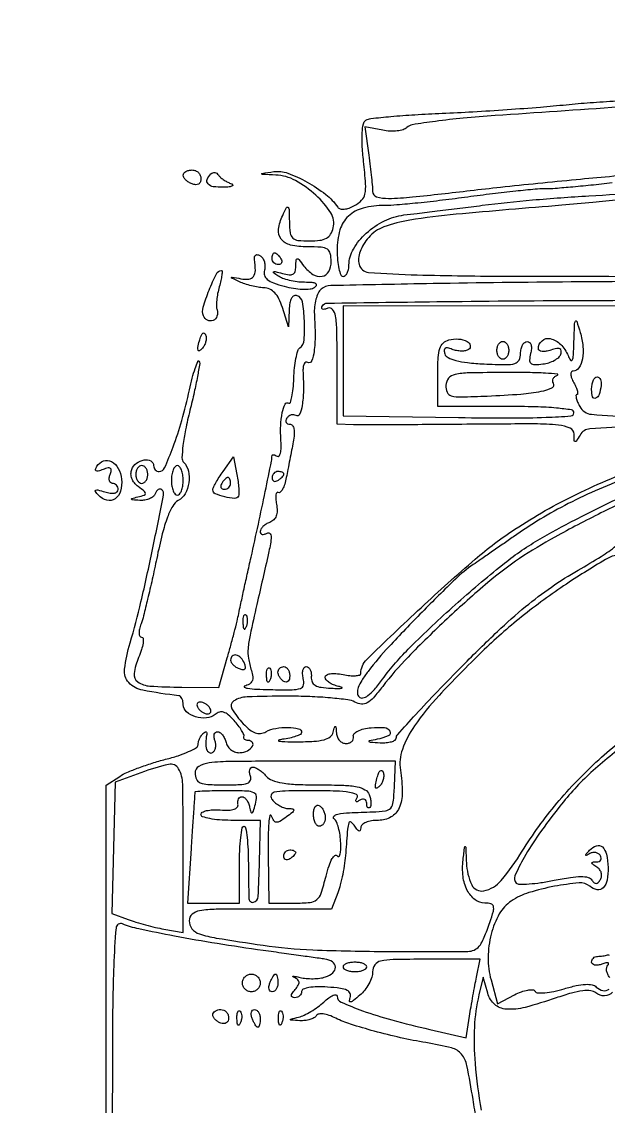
# Model space of a CAD drawing. Extents: x 0 to 960, y 2 to 508.
# Drawn here: x 131.7 to 230.8, y 154.6 to 338.1 of the extents above; entities that cross this region are included whole.
import ezdxf

# ---------------------------------------------------------------- set-up
doc = ezdxf.new("R2010")
doc.units = 0
doc.header["$MEASUREMENT"] = 0
doc.layers.get('0').update_dxf_attribs({"linetype": 'CONTINUOUS'})

msp = doc.modelspace()

# ---------------------------------------------------------------- linework, layer by layer
for points in [[(390.897861, 407.965973, 0.000118), (246.535184, 408), (27, 408), (27, 240.519502), (27, 73.039005), (48.630333, 72.769502), (70.260666, 72.5), (71.776011, 67.75), (73.291355, 63), (88.086661, 63, 0.005203), (97.242488, 63.095276, 0.040024), (101.509436, 63.52692, 0.111553), (103.642792, 64.436468, 0.226741), (104.496258, 66, -0.071226), (104.56146, 66.328521, -0.00401), (104.914671, 67.307813, -0.006094), (105.360066, 68.46864, -0.004425), (105.882891, 69.75), (107.242641, 73), (284.955145, 73, 0.000278), (369.140023, 73.04679, 0.000134), (477.047791, 73.195618, 0.000133)], [(232.722018, 323.641075, -0.000462), (211.685993, 322.20331, 0.006776), (206.314367, 321.767968, 0.009979), (201.612064, 321.227775, 0.005699), (197.699485, 320.653513, 0.158371), (196.790159, 320.190159, -0.122985), (196.163888, 319.814194, -0.044855), (195.144052, 319.600803, -0.040943), (193.933678, 319.558697, -0.0376), (192.696796, 319.710641), (189.685258, 320.312948), (190.342629, 315.516903, -0.003442), (190.594311, 313.581762, -0.003971), (190.806897, 311.73336, -0.003565), (190.963349, 310.165175, -0.023081), (191, 309.37163, 0.33214), (191.667766, 308.477279, 0.074552), (193.672003, 308.196345, 0.02437), (197.749808, 308.434334, 0.002412), (207.5, 309.529468, -0.002493), (212.609695, 310.10255, -0.001326), (218.940625, 310.763682, -0.001319), (225.414032, 311.405089, -0.002051), (231, 311.920568, 0.000493), (236.892341, 312.445805, 0.000243)], [(146, 144.083936), (146, 208.953894), (148.263303, 210.436867, -0.042939), (149.496478, 211.101318, -0.012946), (151.473478, 211.896685, -0.01287), (153.746714, 212.677528, -0.013648), (156.013303, 213.323988, 0.016879), (158.115778, 213.938354, 0.025741), (159.888283, 214.624868, 0.023362), (161.217225, 215.2961, 0.270409), (161.5, 215.780734, -0.065009), (161.560563, 216.24457, -0.03912), (161.744792, 216.768924, -0.038563), (162.014306, 217.270392, -0.05384), (162.333333, 217.666667, -0.045993), (162.641933, 217.923174, -0.218261), (162.86261, 217.961458, -0.313508), (162.981271, 217.822051, -0.074301), (162.964912, 217.5, 0.041848), (162.800837, 216.08494, 0.087296), (162.957769, 214.990062, 0.184156), (163.382972, 214.465051, 0.276595), (163.956326, 214.473008, 0.126981), (164.279146, 214.809536, 0.081026), (164.466258, 215.321649, 0.072258), (164.493102, 215.926665, 0.066719), (164.349337, 216.532025, -0.058742), (164.206407, 217.093992, -0.104074), (164.242414, 217.568782, -0.14925), (164.446341, 217.880446, -0.17554), (164.77638, 218, -0.158067), (165.190849, 217.865614, -0.06751), (165.617379, 217.458676, -0.057326), (165.990968, 216.862207, -0.047349), (166.248642, 216.157193, 0.08893), (166.575946, 215.449456, 0.084252), (167.133806, 214.88404, 0.084519), (167.845258, 214.535636, 0.090315), (168.615273, 214.453238, 0.094577), (169.850793, 214.784737, 0.132075), (170.711593, 215.529657, 0.329515), (170.684702, 216.172469, 0.226868), (170, 216.5, -0.065244), (169.635898, 216.547714, -0.112894), (169.367188, 216.689472, -0.15263), (169.235887, 216.900024, -0.157389), (169.25, 217.145012, 0.202864), (169.23866, 217.516278, 0.027666), (168.867911, 218.217855, 0.028193), (168.308363, 219.039552, 0.020342), (167.598208, 219.891481, 0.030865), (166.616689, 220.849959, 0.10103), (165.829201, 221.290896, 0.150251), (165.117304, 221.298576, 0.101659), (164.396196, 220.91385, -0.153812), (162.935352, 220.31764, -0.095187), (161.076467, 220.518319, -0.104185), (159.551964, 221.361012, -0.217907), (159, 222.567388, 0.049932), (158.94451, 223.121657, 0.065059), (158.779687, 223.603649, 0.080132), (158.536724, 223.944445, 0.171879), (158.25, 224.083333, -0.018768), (152.166995, 224.991423, -0.161441), (149.795914, 226.304786, -0.222274), (149.084178, 228.546721, -0.038712), (150.022745, 233.006602, 0.013426), (151.86325, 239.982576, 0.006894), (153.812787, 248.811771, 0.00157), (155.674288, 257.976482, 0.262304), (155.36904, 258.910722, 0.167801), (155.088647, 259.032404, 0.15681), (154.783889, 258.959712, 0.110281), (154.497888, 258.685197, 0.060872), (154.279762, 258.25, -0.136123), (153.948925, 257.780261, -0.069403), (153.328013, 257.401263, -0.060901), (152.52848, 257.164595, -0.054962), (151.666667, 257.116001, -0.003676), (150.42825, 257.19144, -0.247817), (150.254142, 257.299157, -0.491), (150.305865, 257.427933, -0.005738), (151.321913, 257.703175, 0.015792), (152.421406, 258.024882, 0.310512), (152.624524, 258.290734, 0.241309), (152.471277, 258.630886, 0.010643), (151.409433, 259.442566, -0.065522), (150.750088, 260.072043, -0.079074), (150.325239, 260.814242, -0.085873), (150.173637, 261.599361, -0.096757), (150.306135, 262.355392, -0.143142), (151.104209, 263.403555, -0.116249), (152.40787, 263.961241, -0.165558), (153.524768, 263.786297, -0.27872), (154, 263, 0.090564), (154.069722, 262.618227, 0.095544), (154.269455, 262.29375, 0.099662), (154.567328, 262.076638, 0.108213), (154.917292, 262, 0.297343), (155.846214, 262.605995, 0.014702), (157.285895, 266.155494, 0.020265), (158.749864, 270.642194, 0.014155), (160.049014, 275.803977, -0.009038), (160.531577, 277.807714, -0.016477), (161.008448, 279.421285, -0.012618), (161.441181, 280.62337, -0.541578), (161.663254, 280.670079, -0.242208), (161.786791, 280.284599, -0.004205), (161.39509, 278.050163, -0.009608), (160.857279, 275.412815, -0.006125), (160.135466, 272.366102, 0.010876), (159.387021, 269.067554, 0.020695), (158.953629, 266.3818, 0.019644), (158.790156, 264.325232, 0.204461), (159.084902, 263.55, -0.140697), (159.866461, 262.074535, -0.08737), (159.932103, 260.102279, -0.088158), (159.32229, 258.242756, -0.147723), (158.167748, 257.089776, 0.14163), (157.220562, 256.166189, 0.039892), (156.338597, 254.277521, 0.028237), (155.457965, 251.437523, 0.010123), (154.516492, 247.304592, -0.003564), (153.759655, 243.768657, -0.004173), (152.989772, 240.425411, -0.003693), (152.294839, 237.610876, -0.025405), (151.873495, 236.25, 0.03164), (151.608284, 235.354042, 0.067364), (151.543455, 234.635732, 0.11711), (151.67473, 234.175179, 0.271373), (151.973724, 234, -0.391147), (152.230275, 233.763049, -0.05705), (152.203444, 232.98759, -0.040207), (151.944352, 231.875685, -0.021623), (151.457906, 230.553497, 0.061092), (150.695804, 227.839429, 0.287172), (151.309435, 226.418179, 0.1368), (153.373839, 225.706422, 0.013075), (158.748102, 225.523881), (164.996205, 225.475122), (166.44304, 230.487561, 0.003595), (167.033552, 232.589959, 0.003298), (167.611435, 234.761971, 0.003295), (168.101518, 236.706835, 0.010817), (168.388829, 238, -0.00371), (168.677644, 239.393167, -0.000782), (169.203935, 241.821875, -0.000819), (169.823343, 244.636713, -0.000777), (170.463, 247.5, 0.002289), (171.690828, 253.075319, 0.002331), (172.860062, 258.628379, 0.000833), (173.906036, 263.756785, 0.049924), (174, 264.695507, -0.300186), (174.074897, 264.809016, -0.136523), (174.259284, 264.83367, -0.070666), (174.543849, 264.751981, -0.033244), (174.88267, 264.572514, 0.380269), (175.196519, 264.627419, 0.108227), (175.433368, 265.111256, 0.054393), (175.550793, 266.00293, 0.025196), (175.51789, 267.172578, -0.028736), (175.463992, 269.732895, -0.042779), (175.736379, 271.956087, -0.062428), (176.234492, 273.400365, -0.442849), (176.866791, 273.582327, 0.489532), (177.126017, 273.678985, 0.027441), (177.370145, 274.640893, 0.025232), (177.569279, 276.021715, 0.013524), (177.68244, 277.740887, -0.016229), (177.809849, 279.528909, -0.02185), (178.047976, 281.134003, -0.019681), (178.34913, 282.418277, -0.168485), (178.679338, 282.897312, 0.218453), (179.43241, 284.252483, 0.031406), (179.478799, 287.502836, 0.030338), (179.127395, 290.708688, 0.274403), (178.25, 291.738905, 0.19679), (177.722779, 291.707818, 0.154008), (177.300771, 291.312208, 0.086372), (177.018336, 290.513118, 0.032864), (176.897912, 289.333333), (176.795824, 286.5), (175.753252, 289.75, 0.035972), (175.158631, 291.228713, 0.076275), (174.456797, 292.240405, 0.098137), (173.614558, 292.837113, 0.097147), (172.60534, 293.070285, -0.033237), (171.654309, 293.165535, -0.019346), (170.530944, 293.399057, -0.019286), (169.418778, 293.721532, -0.030701), (168.5, 294.090811, -0.001582), (167.178384, 294.723869, -0.412978), (167.139814, 294.833729, -0.338881), (167.256293, 294.893141, -0.001427), (168.75, 294.614145, 0.069819), (170.096729, 294.549324, 0.218709), (170.863299, 294.990223, 0.156753), (171.181887, 295.994358, 0.03318), (171.051601, 297.850352, -0.076083), (171.059133, 298.337636, -0.208351), (171.243264, 298.619816, -0.209882), (171.574064, 298.67594, -0.077122), (172.020236, 298.487493, -0.112342), (172.427808, 298.086454, -0.071991), (172.703324, 297.479306, -0.066576), (172.810515, 296.766734, -0.068138), (172.725129, 296.056895, 0.136496), (172.738614, 295.189075, 0.151215), (173.202038, 294.49244, 0.08394), (174.242179, 293.902207, 0.021959), (176.079192, 293.324385, 0.026451), (177.631175, 292.996925, 0.029726), (179.149646, 292.851283, 0.031008), (180.438841, 292.884563, 0.119916), (181.19118, 293.139318, 0.138128), (181.50606, 293.490402, 0.410062), (181.413595, 293.76781, 0.099212), (180.77958, 293.945318, 0.016252), (179.5, 294, -0.030188), (178.241374, 294.088963, -0.026205), (176.940625, 294.330124, -0.027079), (175.784629, 294.674913, -0.066801), (175, 295.080819, -0.011991), (174.262105, 295.624267, -0.538239), (174.274156, 295.783554, -0.192299), (174.556159, 295.819786, -0.005506), (175.75, 295.498119, 0.035367), (176.872051, 295.26658, 0.154104), (177.532218, 295.381949, 0.203731), (177.900172, 295.827752, 0.067744), (178.031803, 296.682612, -0.011018), (178.076478, 297.812112, -0.382044), (178.250971, 297.984512, -0.241065), (178.527782, 297.859697, -0.006196), (179.392046, 296.75, 0.086978), (180.908991, 295.342556, 0.186053), (182.448512, 295.019963, 0.231895), (183.572113, 295.817172, 0.125142), (184, 297.5, 0.054741), (183.847395, 298.889718, 0.201919), (183.346862, 299.594966, 0.123508), (182.312595, 299.925496, 0.015889), (179.968615, 300, -0.054656), (177.131568, 300.311054, -0.173427), (175.540104, 301.312917, -0.204118), (175.094413, 302.969567, -0.077709), (175.804143, 305.305215, -0.008927), (176.47533, 306.633234, -0.494507), (176.713901, 306.673326, -0.198352), (176.873898, 306.321849, -0.003684), (176.93232, 304.25, 0.0267), (177.074306, 302.340199, 0.173664), (177.505154, 301.495146, 0.166345), (178.38526, 301.096047, 0.024021), (180.383369, 301, 0.030063), (182.105656, 301.103649, 0.097623), (183.188582, 301.456337, 0.129366), (183.884539, 302.126848, 0.072863), (184.345603, 303.213587, 0.209602), (183.945803, 305.731884, 0.064284), (181.411245, 308.746775, 0.061594), (177.948446, 311.220537, 0.112815), (174.624308, 312.149832, -0.000538), (172.373146, 312.260217, -0.260569), (172.254886, 312.33434, -0.520567), (172.295341, 312.416239, -0.000719), (174.310829, 312.722124, -0.127081), (176.645456, 312.479328, -0.037965), (179.922439, 310.967205, -0.038686), (183.072528, 308.878283, -0.076578), (185.122826, 306.699618, 0.189025), (185.526725, 306.426274, 0.079407), (186.192732, 306.384368, 0.060421), (187.030646, 306.568523, 0.03861), (187.944542, 306.97032, 0.077212), (189.139805, 307.870536, 0.143523), (189.701993, 308.9346, 0.06876), (189.811612, 310.65427, 0.00826), (189.468378, 314.450682, -0.012218), (189.237966, 317.245757, -0.029139), (189.238895, 319.328159, -0.036881), (189.433779, 320.791077, -0.20559), (189.878279, 321.424773, -0.112223), (190.708066, 321.709054, -0.003956), (194.101491, 322.044876, -0.007161), (198.14379, 322.354341, -0.004931), (202.731617, 322.594157, 0.003942), (207.909592, 322.854551, 0.002747), (213.748647, 323.226557, 0.002771), (219.345714, 323.645213, 0.005738), (223.710586, 324.046501, -0.007661), (227.733315, 324.400737, -0.005599), (232.209953, 324.675553, -0.005658)], [(439.749622, 95.207972, -0.000018), (386.870077, 94.953943, -0.000619)], [(231.5, 310.816725, -0.003331), (227.87095, 310.414142, -0.003855), (224.409375, 310.080429, -0.00345), (221.474961, 309.84075, -0.022645), (220, 309.797498, 0.027198), (218.476575, 309.738944, 0.003371), (215.172305, 309.408945, 0.00397), (211.250369, 308.959013, 0.003276), (207.075931, 308.418709, -0.004158), (202.820825, 307.875595, -0.00446), (198.655426, 307.416746, -0.004232), (195.071351, 307.084879, -0.02097), (193.048437, 307, 0.060707), (189.398383, 306.555192, 0.128543), (186.913472, 305.203435, 0.134985), (185.481988, 302.861018, 0.070166), (185, 299.443296, 0.021216), (185.072293, 297.740291, 0.034143), (185.29375, 296.305218, 0.037674), (185.611642, 295.265349, 0.309009), (186, 295, 0.184991), (186.38176, 295.146249, 0.09015), (186.70625, 295.564962, 0.070003), (186.926187, 296.187313, 0.050022), (187, 296.923275, -0.134861), (187.743509, 299.629712, -0.074055), (189.93078, 302.312218, -0.069525), (192.989245, 304.404978, -0.085984), (196.292727, 305.389717, 0.000967), (198.501233, 305.656222, 0.00028), (201.907864, 306.07593, 0.000282), (205.745731, 306.553146, 0.000301), (209.5, 307.024409, -0.009557), (218.02409, 307.93449, -0.00695), (227.535036, 308.633372, -0.002116), (236.759768, 309.143254, -0.681681)], [(261.337835, 294.237771, 0.000768), (224.562403, 294.057094, 0.002796), (201.206575, 293.775862, 0.000858), (183.91339, 293.44123, 0.169511), (182.31235, 292.844264, 0.108601), (181.803389, 292.190797, 0.044683), (181.409896, 291.132767, 0.041455), (181.176653, 289.878712, 0.041761), (181.154317, 288.606493, -0.015291), (181.281005, 285.023185, -0.034644), (181.106263, 282.317716, -0.056978), (180.6921, 280.679271, -0.47168), (180.058616, 280.463773, 0.250789), (179.714318, 280.485193, 0.174617), (179.430356, 280.207043, 0.087825), (179.260446, 279.604356, 0.038605), (179.241801, 278.77279, -0.017505), (179.30394, 275.626676, -0.035939), (179.089621, 273.172408, -0.056375), (178.666509, 271.652955, -0.464734), (178.069098, 271.457295, 0.108373), (177.665803, 271.598899, 0.099685), (177.22714, 271.565079, 0.095498), (176.820631, 271.360589, 0.090427), (176.510081, 271.016312, 0.088846), (176.356741, 270.628289, 0.16767), (176.400901, 270.298542, 0.177529), (176.635043, 270.07865, 0.100998), (177.020438, 270, -0.23183), (177.456478, 269.786343, -0.1194), (177.711371, 269.218466, -0.067472), (177.757696, 268.283132, -0.026394), (177.579455, 267, -0.000006), (177.315537, 265.63371, -0.000003), (176.999437, 263.997437, -0.000003), (176.683153, 262.360334, -0.000006), (176.418628, 260.991274, -0.026411), (176.14022, 259.871485, -0.048871), (175.780621, 259.006909, -0.074707), (175.402216, 258.49969, -0.346516), (175.063085, 258.461011, 0.368898), (174.813405, 258.422447, 0.140434), (174.654313, 258.077095, 0.060076), (174.63199, 257.393366, 0.025384), (174.758656, 256.482175, -0.045983), (174.867836, 255.359931, -0.090545), (174.711863, 254.48042, -0.112257), (174.2896, 253.835475, -0.100617), (173.6142, 253.405449, 0.04786), (172.996708, 253.097932, 0.053622), (172.474171, 252.688321, 0.060955), (172.116762, 252.243673, 0.139723), (172, 251.833994, 0.154034), (172.095319, 251.531925, 0.1915), (172.339604, 251.371511, 0.129306), (172.71317, 251.391911, 0.060532), (173.156098, 251.596474, -0.409776), (173.69712, 251.473082, -0.179415), (173.869019, 250.680952, -0.020148), (173.411847, 248.19188, -0.000863), (171.4347, 239.5, 0.003454), (170.286714, 234.329532, 0.032466), (169.95417, 232.07846, 0.063095), (170.028565, 230.398883, 0.032167), (170.52035, 228.341193, -0.046177), (170.741603, 227.285653, -0.134487), (170.629053, 226.555972, -0.156284), (170.177103, 226.05143, -0.069587), (169.342784, 225.707194, 0.672266), (169.317319, 225.519279, 0.096686), (169.849755, 225.337515, 0.021736), (171.407742, 225.192613, 0.007608), (173.65638, 225.116001, 0.006349), (177.394734, 225.093041, 0.079211), (178.788212, 225.324572, 0.265788), (179.315165, 225.915192, 0.116702), (179.289749, 227, -0.04574), (179.162688, 227.766082, -0.077574), (179.215744, 228.4125, -0.115466), (179.431484, 228.840768, -0.222108), (179.772258, 229, -0.176684), (180.144698, 228.864151, -0.103231), (180.441608, 228.485938, -0.079436), (180.617612, 227.919521, -0.055541), (180.638889, 227.25, 0.12014), (180.774549, 226.409028, 0.165529), (181.279373, 225.841685, 0.094535), (182.277389, 225.503127, 0.023598), (184, 225.345326, 0.007692), (185.254744, 225.309204, 0.066015), (185.810938, 225.37539, 0.731429), (185.817969, 225.49755, 0.039407), (185.25, 225.664877, -0.04241), (184.388932, 225.924173, -0.055008), (183.660937, 226.309836, -0.066382), (183.162312, 226.755748, -0.179022), (183, 227.194551, -0.26202), (183.216857, 227.579959, -0.099096), (183.818478, 227.79835, -0.059958), (184.767228, 227.82767, -0.027136), (186, 227.65, 0.02389), (187.150203, 227.476604, 0.041045), (188.11875, 227.457414, 0.053188), (188.800476, 227.573391, 0.335838), (189, 227.836942, -0.202616), (190.007936, 230.222141, -0.00456), (199.176398, 238.97198, -0.010758), (208.336706, 247.192906, -0.032255), (215.05176, 252.249166, -0.03186), (225.4816, 258.182393, -0.0274), (237.111958, 263.082247, -0.027876)], [(232.651005, 307.961396, -0.005332), (228.182631, 307.490918, -0.003404), (222.978587, 307.034746, 0.002123), (205.091429, 305.512959, 0.019049), (197.281762, 304.514079, 0.045758), (192.916715, 303.368021, 0.12815), (190.332976, 301.588526, 0.040144), (189.470615, 300.412013, 0.051914), (188.890469, 299.206531, 0.05908), (188.624873, 298.055532, 0.091388), (188.699607, 297.040702, 0.319763), (190.318301, 295.688208, 0.012414), (198.532206, 295.258711, 0.006501), (214.080107, 295.034598, 0.000353), (263.116631, 295)], [(235.154675, 269.598552, 0.009712), (227.707753, 269.215612, 0.247857), (226.03937, 268.177221, -0.006461), (225.422115, 267.149988, -0.298904), (225.210066, 267.05122, -0.358767), (225.066438, 267.209513, -0.007818), (225.030409, 268.324559, 0.292416), (224.356438, 269.340721, 0.080167), (222.408716, 269.850941, 0.024298), (218.327537, 270.045439, 0.002032), (207.75, 269.992229, -0.000575), (200.9424, 269.938142, -0.000767), (194.759375, 269.90561, -0.000535), (189.573423, 269.891828, -0.007879), (187.75, 269.91767), (185, 270), (185, 280.106989, 0.004188), (184.952304, 285.801595, 0.036263), (184.726343, 288.326776, 0.13101), (184.241075, 289.406816, 0.324299), (183.448062, 289.618443, -0.036408), (182.868281, 289.443138, -0.155351), (182.512472, 289.474315, -0.32948), (182.393111, 289.674071, -0.1144), (182.507079, 290.011454, -0.256232), (183.340507, 290.483731, -0.000324), (203.075887, 290.74487, -0.002266), (227.399246, 290.940739, -0.00088), (261.059017, 291, 0.0004)], [(281, 289.989937), (186, 290.01934), (186, 280.720698), (186, 271.422057), (205.5, 271.132241, 0.003269), (214.390748, 271.058237, 0.010556), (220.2982, 271.17242, 0.006837), (224.513676, 271.400752, 0.394496), (225, 271.921212, 0.369574), (224.576788, 272.415576, 0.015312), (222.084971, 272.726548, 0.01714), (218.536152, 272.93709, 0.006246), (213.5, 273), (202, 273), (202, 278.383369, -0.012731), (202.073327, 281.262833, -0.065116), (202.360682, 282.833332, -0.128617), (202.93642, 283.737826, -0.12371), (203.889302, 284.260801, -0.081392), (205.496291, 284.411253, -0.098059), (206.957756, 284.015315, -0.229081), (207.496123, 283.322131, -0.316796), (207.197005, 282.621756, -0.09672), (206.683665, 282.428103, -0.045134), (205.971871, 282.372695, -0.042429), (205.189613, 282.449073, -0.0461), (204.453792, 282.656105, 0.034822), (203.671398, 282.89538, 0.192807), (203.244986, 282.829292, 0.279786), (203.077934, 282.516457, 0.066113), (203.192919, 281.90935, 0.198437), (203.753476, 281.258501, 0.054113), (205.049214, 280.770946, 0.036997), (207.024781, 280.415925, 0.01391), (209.829369, 280.202283, 0.007187), (213.523962, 280.077225, 0.074087), (215.032993, 280.272121, 0.209527), (215.737837, 280.853171, 0.117612), (216, 281.952283, -0.052565), (216.082592, 282.735737, -0.072418), (216.32801, 283.398483, -0.09233), (216.690487, 283.84365, -0.177657), (217.116631, 284, -0.19882), (217.507719, 283.838088, -0.128694), (217.758655, 283.409586, -0.085757), (217.826822, 282.748144, -0.046879), (217.694855, 281.941126, 0.044113), (217.51065, 280.852415, 0.240779), (217.732459, 280.317561, 0.182846), (218.353696, 280.095417, 0.025056), (219.751105, 280.191126, 0.045752), (220.776704, 280.409644, 0.049891), (221.714427, 280.807281, 0.055873), (222.434518, 281.313134, 0.133066), (222.791194, 281.854939, 0.093046), (222.868564, 282.437408, 0.290229), (222.649348, 282.745491, 0.148388), (222.110196, 282.795666, 0.026381), (221.118313, 282.537551, -0.037179), (220.306321, 282.344851, -0.06662), (219.622254, 282.327307, -0.104708), (219.167095, 282.476155, -0.26765), (219, 282.765946, -0.217539), (219.623415, 284.131016, -0.239458), (221.024661, 284.479757, -0.142018), (222.772923, 283.505773, -0.099414), (224.020294, 281.6109, 0.054885), (224.445807, 280.820136, 0.593008), (224.729602, 280.849486, 0.08525), (224.916943, 281.660068, 0.005967), (225.022566, 284, -0.001715), (225.132573, 287.003914, -0.143368), (225.27813, 287.436145, -0.620047), (225.477567, 287.406229, -0.005235), (226.07011, 285.5, -0.049583), (226.523063, 283.167726, -0.067912), (226.431506, 281.033729, -0.094429), (225.854912, 279.532879, -0.259528), (224.897429, 279, 0.245435), (224.592917, 278.840943, 0.166341), (224.48313, 278.456866, 0.080516), (224.618596, 277.827254, 0.029705), (225, 277, -0.020991), (225.370202, 276.23249, -0.040639), (225.588402, 275.5875, -0.0619), (225.642681, 275.142352, -0.413538), (225.5, 275, 0.415584), (225.357614, 274.856946, 0.060809), (225.414716, 274.406674, 0.04019), (225.636341, 273.755286, 0.020781), (226.010615, 272.980166, 0.251689), (227.975168, 271.675394, 0.015719), (235.169792, 271.230989, 0.007401)], [(234.643028, 261.183035, 0.029739), (224.054769, 256.565862, 0.036297), (214.805094, 250.980661, -0.001095), (212.973589, 249.690745, -0.000924), (211.030247, 248.333771, -0.000932), (209.253171, 247.102686, -0.002599), (208, 246.247575, 0.043664), (204.990883, 243.809924, 0.006249), (199.351148, 238.223673, 0.00746), (193.772523, 232.386379, 0.022772), (190.233271, 228.203872, 0.021745), (189.153104, 226.66909, 0.057755), (188.5655, 225.466199, 0.093709), (188.424742, 224.548194, 0.189903), (188.711524, 223.888476, 0.257786), (189.351514, 223.703881, 0.105488), (190.199916, 224.097062, 0.055308), (191.28786, 225.120125, 0.017883), (192.66271, 226.855995, -0.038701), (197.326795, 232.266327, -0.012909), (204.937282, 239.444255, -0.012977), (212.931651, 246.237999, -0.037095), (218.931754, 250.380698, -0.013095), (225.314417, 253.900255, -0.009859), (232.502818, 257.444124, -0.005945)], [(237.14639, 258.545105, 0.010122), (229.582206, 254.986291, 0.01095), (221.812468, 250.922505, 0.021299), (215.832961, 247.286061, 0.029232), (210.480718, 243.238919, 0.011468), (203.575539, 237.074111, 0.011417), (196.984328, 230.624, 0.030693), (192.700453, 225.660316, -0.016289), (191.13141, 223.732775, -0.084473), (190.073302, 222.865783, -0.154446), (189.114003, 222.659881, -0.099415), (188.016194, 222.991333, 0.090744), (186.78466, 223.386377, 0.010388), (183.87518, 223.703704, 0.012263), (180.366628, 223.926228, 0.009704), (176.565741, 224, 0.008646), (169.776036, 223.882578, 0.13187), (167.549149, 223.201493, 0.408087), (167.230722, 221.882251, 0.054081), (169.137989, 219.353117, 0.032217), (170.244522, 218.317729, 0.086814), (171.178674, 217.78956, 0.11758), (172.058611, 217.694768, 0.091409), (172.978561, 217.988526, -0.08), (174.641887, 218.561486, -0.048785), (176.718375, 218.716645, -0.051217), (178.488763, 218.493731, -0.349018), (179, 217.850554, -0.28207), (178.81249, 217.544617, -0.033176), (178.045312, 217.215947, -0.031888), (176.995395, 216.920079, -0.020599), (175.75, 216.70664, 0.056143), (175.117834, 216.551463, 0.769361), (175.130858, 216.412774, 0.036135), (176.164383, 216.315995, 0.005702), (178.206113, 216.296137, 0.012762), (181.062398, 216.37385, 0.050908), (182.790931, 216.642971, 0.095675), (183.817797, 217.135146, 0.169423), (184.340112, 217.902855, -0.005061), (184.593297, 218.811032, -0.411864), (184.709837, 218.875824, -0.313117), (184.808807, 218.755892, -0.004211), (184.883999, 217.75, 0.082928), (185.041677, 217.081595, 0.087338), (185.40655, 216.514062, 0.093499), (185.918725, 216.133735, 0.113553), (186.5, 216, 0.079952), (187.054086, 216.08917, 0.109905), (187.485937, 216.346897, 0.127002), (187.727523, 216.731245, 0.130006), (187.75, 217.180926, -0.250312), (187.890242, 217.665118, -0.084681), (188.5031, 218.111366, -0.05849), (189.492347, 218.465265, -0.033149), (190.75, 218.668788, -0.04272), (192.997379, 218.688509, -0.261485), (193.927213, 218.068447, -0.432375), (193.648417, 217.292794, -0.05487), (191.75, 216.705733, 0.00362), (190.431321, 216.441828, 0.574721), (190.392379, 216.325405, 0.200802), (190.598669, 216.224735, 0.002047), (192.25, 216.136182, 0.031499), (193.30361, 216.150403, 0.049827), (194.192187, 216.308469, 0.065467), (194.805999, 216.572603, 0.264332), (195, 216.913927, -0.185318), (195.231857, 217.518008, -0.001952), (198.304688, 220.904617, -0.005884), (201.937814, 224.784779, -0.003751), (206.25, 229.21587, -0.008126), (212.091627, 234.940049, -0.017106), (216.84528, 239.149735, -0.02083), (221.199461, 242.452398, -0.021791), (225.75, 245.328818, 0.009765), (229.634376, 247.655371, 0.030702), (232.106043, 249.422016, 0.04622)], [(233.616891, 247.593518, 0.227148), (230.802697, 247.367029, 0.015202), (223.753537, 242.972797, 0.021672), (216.180178, 237.437407, 0.024847), (209.467503, 231.5, 0.010477), (202.216608, 224.111062, 0.03798), (198.083643, 218.990696, 0.063483), (196.024228, 214.999675, 0.128311), (195.693289, 211.502613, -0.038418), (196.01245, 207.715542, -0.105121), (195.475929, 205.098283, -0.160377), (194.10855, 203.569453, -0.131511), (191.980948, 203, 0.037386), (190.804572, 202.911917, 0.061517), (189.84489, 202.643883, 0.084233), (189.207574, 202.24138, 0.209793), (188.984687, 201.75, -0.066727), (188.918023, 201.295085, -0.405416), (188.730859, 201.1875, -0.167501), (188.440231, 201.378141, -0.021149), (188, 202, 0.079984), (187.371729, 202.69731, 0.519988), (186.992054, 202.587634, 0.062256), (186.761937, 201.487565, 0.002621), (186.455813, 197.5, -0.018035), (186.26893, 195.767344, -0.013335), (185.942406, 193.867188, -0.013516), (185.536987, 192.086655, -0.02927), (185.109658, 190.75), (184.049502, 188), (172.024751, 188, 0.003009), (164.570603, 187.955145, 0.037827), (161.76755, 187.708815, 0.139722), (160.494283, 187.107955, 0.216341), (160, 186.019052, 0.171895), (160.479613, 184.665203, 0.143372), (161.741397, 183.792553, 0.040221), (164.570025, 183.10075, 0.002933), (172.5, 181.873043, 0.027464), (180.87322, 181.093603, 0.00831), (193.639308, 180.821825, 0.002783), (207.094502, 180.833934, 0.212152), (209.016179, 181.702659, 0.065812), (209.356107, 182.203082, 0.011937), (209.836784, 183.220469, 0.012674), (210.344165, 184.447277, 0.011187), (210.8115, 185.75, 0.012509), (211.395282, 187.657151, 0.131141), (211.40438, 188.466967, 0.275059), (210.996616, 188.873914, 0.061967), (209.983164, 189, -0.166215), (208.304895, 189.573758, -0.111028), (206.999457, 191.152855, -0.086979), (206.277895, 193.51776, -0.061776), (206.280051, 196.296206, -0.0007), (206.565949, 198.561028, -0.59939), (206.648355, 198.592412, -0.205196), (206.723584, 198.436663, -0.000465), (206.839963, 195.809017, 0.098071), (207.743276, 192.099273, 0.34897), (209.783155, 191.076099, 0.168799), (212.729031, 192.846133, 0.035592), (216.289195, 197.789475, -0.03612), (222.129678, 205.881077, -0.033673), (229.202916, 213.252852, -0.034916), (236.874835, 219.317712, -0.049603)], [(191.020312, 78.756035, -0.000021), (148.288673, 78.7121, -0.069906)], [(234.382733, 216.311018, 0.032805), (227.890211, 211.080671, 0.040428), (222.613143, 205.37343, 0.012708), (219.101097, 200.65667, 0.024923), (216.596291, 196.703538, 0.024581), (215.043059, 193.613639, 0.309894), (215.270027, 192.396639, 0.202698), (215.802078, 192.18078, 0.014504), (217.429853, 192.251733, 0.018555), (219.426482, 192.47159, 0.012854), (221.664482, 192.861486, -0.010913), (224.425287, 193.353512, -0.037243), (226.243444, 193.49944, -0.061878), (227.429844, 193.358839, -0.196384), (228.063311, 192.897561, 0.061726), (228.423846, 192.448854, 0.214486), (228.765354, 192.324945, 0.189891), (229.114609, 192.493579, 0.048058), (229.503115, 193.005041, 0.110581), (229.688609, 193.540802, 0.101201), (229.636835, 194.123142, 0.094884), (229.35321, 194.668482, 0.08455), (228.878115, 195.096491, -0.01289), (228.183862, 195.561722, -0.22283), (228.052618, 195.793012, -0.40349), (228.177769, 195.944838, -0.025679), (228.809017, 195.984687, 0.084536), (229.261659, 196.067226, 0.16096), (229.549001, 196.294043, 0.178929), (229.626937, 196.627978, 0.107599), (229.489919, 197.016312, 0.111085), (229.159897, 197.353379, 0.095748), (228.699422, 197.539321, 0.090436), (228.179441, 197.545815, 0.086136), (227.680902, 197.369607, -0.011938), (227.099391, 197.06114, -0.547737), (227.00265, 197.118914, -0.190588), (227.072348, 197.311984, -0.005601), (227.662868, 197.966163, -0.126377), (228.818891, 198.713475, -0.275178), (229.813626, 198.496657, -0.153585), (230.516435, 197.252891, -0.045312), (230.779429, 195.053038, -0.050225), (230.62483, 192.907768, -0.149577), (229.965899, 191.608192, -0.247904), (228.938929, 191.26949, -0.132082), (227.689776, 191.8425, 0.197236), (225.872062, 192.411268, 0.024776), (221.701872, 191.841608, 0.029683), (217.408695, 190.769791, 0.069119), (214.418668, 189.354752, 0.121324), (212.403847, 187.188904, 0.064413), (211.039397, 183.76454, 0.060074), (210.518469, 179.796095, 0.068495), (211.000603, 175.997762), (212.079805, 171.989909), (214.983152, 173.491288, -0.030486), (216.135739, 174.000889, -0.045749), (217.196822, 174.287603, -0.056315), (218.030495, 174.337651, -0.245955), (218.442011, 174.093828, 0.245846), (218.917104, 173.812204, 0.034491), (220.095348, 173.831049, 0.032035), (221.623309, 174.060408, 0.019825), (223.381795, 174.514462, -0.017409), (225.416113, 175.050232, -0.04234), (226.951752, 175.263622, -0.060898), (228.073962, 175.18697, -0.149999), (228.795901, 174.804099, 0.149969), (229.900452, 174.218233, 0.206259), (230.984701, 174.457112, 0.241217)], [(208.576538, 152.351602, -0.008402), (207.965092, 155.777281, 0.009434), (206.927716, 161.520712, 0.124074), (206.006234, 163.455688, 0.16062), (204.346764, 164.498276, 0.018737), (200, 165.401855, -0.013236), (195.732623, 166.240073, -0.011182), (191.266754, 167.34615, -0.011041), (187.287568, 168.521599, -0.03718), (184.772346, 169.536832, 0.030193), (183.630209, 170.016485, 0.053999), (182.639836, 170.247678, 0.074226), (181.886179, 170.22752, 0.213744), (181.463329, 169.940665, -0.133118), (181.086152, 169.587493, -0.049725), (180.40914, 169.310396, -0.044822), (179.572265, 169.141152, -0.040736), (178.690983, 169.116001, -0.001849), (177.258337, 169.197168, -0.309955), (177.141277, 169.288285, -0.432459), (177.200906, 169.395364, -0.002251), (178.5, 169.715831, 0.05298), (179.425669, 170.046627, 0.023199), (180.573438, 170.666915, 0.022647), (181.741901, 171.444441, 0.028109), (182.75, 172.274144, -0.024877), (183.614804, 172.995331, -0.05866), (184.339063, 173.417901, -0.136631), (184.800357, 173.482625, -0.376008), (185, 173.254681, 0.298214), (185.658852, 172.248258, 0.016712), (189.302804, 170.80082, 0.019795), (194.262696, 169.238783, 0.009912), (200.64046, 167.639502), (206.78092, 166.228483), (207.363869, 169.864242, -0.002649), (207.630876, 171.474893, -0.001777), (207.952375, 173.313246, -0.00179), (208.276411, 175.091262, -0.003537), (208.548683, 176.5), (209.150547, 179.5), (200.079304, 179.5, 0.004257), (194.46199, 179.452169, 0.052509), (192.340431, 179.192151, 0.180775), (191.379482, 178.556286, 0.157951), (191.004031, 177.404988, -0.082191), (190.846563, 176.464754, -0.041977), (190.363874, 175.365795, -0.040231), (189.660932, 174.288603, -0.047948), (188.830435, 173.404988, -0.010983), (187.78975, 172.530937, -0.108612), (187.280997, 172.278718, -0.501122), (187.090991, 172.434014, -0.075949), (187.202846, 173, 0.179228), (187.197036, 173.729219, 0.195166), (186.716607, 174.246849, 0.078181), (185.56357, 174.579811, 0.01471), (183.372412, 174.790057, 0.020289), (181.627, 174.83487, 0.038763), (180.231281, 174.705551, 0.050243), (179.273844, 174.440285, 0.309368), (179, 174.040057, -0.107103), (178.914014, 173.643243, -0.0995), (178.670282, 173.305517, -0.095857), (178.306056, 173.079095, -0.091519), (177.877555, 173, -0.095656), (177.434193, 173.085604, -0.31457), (177.27956, 173.321729, -0.143321), (177.412487, 173.730433, -0.023397), (177.919293, 174.402754, 0.035773), (178.437006, 175.126083, 0.154635), (178.562512, 175.632681, 0.204429), (178.359798, 176.034448, 0.068363), (177.791738, 176.393523, -0.059989), (177.513456, 176.562998, -0.700258), (177.540385, 176.64485, -0.060062), (177.942498, 176.609036, -0.008588), (178.75, 176.423381, 0.040049), (179.761372, 176.256941, 0.026232), (180.942733, 176.220781, 0.026387), (182.105026, 176.307666, 0.045019), (183.055047, 176.517471, 0.101959), (184.287842, 177.20793, 0.227108), (184.706602, 178.170373, 0.242363), (184.2121, 179.050705, 0.111034), (182.945791, 179.530646, 0.000619), (181.988536, 179.665427, 0.000043), (179.280951, 180.043, 0.000061), (176.052581, 180.492515, 0.000046), (172.5, 180.986404, -0.005535), (164.734732, 182.152987, -0.006807), (157.516598, 183.420276, -0.005905), (151.49846, 184.635338, -0.045303), (148.75, 185.490287, 0.505881), (147.652134, 184.825369, 0.014047), (147.254827, 178.369085, 0.007766), (147.038239, 166.227624, 0.000577), (147, 133.063707)], [(231.057234, 176.431037, -0.064105), (230.715092, 176.971116, -0.07349), (230.540581, 177.556043, -0.08454), (230.554288, 178.094353, -0.136474), (230.758676, 178.501339, 0.1528), (230.873341, 178.749118, 0.398074), (230.768174, 178.894112, 0.108227), (230.380902, 178.882479, 0.024723), (229.75, 178.690714, -0.048013), (229.079548, 178.520546, -0.086433), (228.514062, 178.531759, -0.133716), (228.142622, 178.714919, -0.214926), (228, 179.031385, -0.102345), (228.076457, 179.401, -0.098664), (228.29375, 179.715469, -0.097132), (228.618313, 179.92617, -0.095827), (229, 180, 0.021102), (229.432499, 180.018261, 0.015876), (229.905428, 180.073438, 0.016124), (230.347534, 180.153951, 0.035228), (230.678053, 180.25, -0.311775), (230.986983, 180.170719, -0.049225)], [(231.516447, 173.940592, -0.213341), (230.201869, 173.301439, -0.183234), (228.736304, 173.803885, 0.147999), (227.843579, 174.180123, 0.057443), (226.488485, 174.16689, 0.038269), (224.603564, 173.782787, 0.01371), (221.986304, 172.958976, -0.018292), (216.755024, 171.364898, -0.082094), (213.579529, 171.061091, -0.164598), (211.625679, 171.875005, -0.145155), (210.446171, 173.75), (209.675526, 176.5), (208.956078, 173.5, 0.047203), (208.187164, 168.084232, 0.0325), (208.300543, 161.882548, 0.023485), (209.336302, 153.973606, 0.008804)], [(152.848529, 80.223922, -0.000034), (194.698437, 80.171963, -0.000244)]]:
    msp.add_lwpolyline(points, format="xyb")
for points in [[(5.998407, 426.25), (5.996813, 402.5), (14.248407, 402.5), (22.5, 402.5), (22.753164, 248.25), (23.006328, 94), (14.503164, 94), (6, 94), (6, 75.513061), (6, 57.026122), (16.25, 57.412259, -0.009139), (24.444737, 57.571062, -0.000017), (159.275, 57.714579, -0.000125), (310.797984, 57.832731, -0.000078), (488.75, 57.899198), (951, 58), (951, 254), (951, 450), (478.5, 450), (6, 450)], [(162, 311.531385, -0.094119), (161.893789, 310.972145, -0.166113), (161.592642, 310.617923, -0.151899), (161.114961, 310.503306, -0.075244), (160.5, 310.638374, -0.048303), (159.926204, 310.924763, -0.053891), (159.440625, 311.307216, -0.061199), (159.108626, 311.723081, -0.13875), (159, 312.106989, -0.164455), (159.115158, 312.447641, -0.095748), (159.440625, 312.737678, -0.076852), (159.926285, 312.933678, -0.057609), (160.5, 313, -0.096899), (161.072505, 312.887999, -0.097416), (161.559375, 312.568594, -0.098432), (161.885371, 312.091819, -0.10122)], [(167, 310.728891, -0.114925), (167.339756, 310.500138, -0.495664), (167.304562, 310.296298, -0.096521), (166.78459, 310.142807, -0.016475), (165.75, 310.078947, -0.043635), (164.080874, 310.176728, -0.173201), (163.188136, 310.651447, -0.288038), (163.053656, 311.398204, -0.101012), (163.681695, 312.348362, -0.110447), (163.985577, 312.541173, -0.123387), (164.330082, 312.57569, -0.117603), (164.662694, 312.442916, -0.094183), (164.931695, 312.164972, 0.066957), (165.254932, 311.792654, 0.028814), (165.773685, 311.386276, 0.027873), (166.38405, 311.01107, 0.032941)], [(175.5, 298, -0.082592), (175.656512, 297.6179, -0.161196), (175.6254, 297.29375, -0.182303), (175.413961, 297.078288, -0.108972), (175.059017, 297, -0.093332), (174.654762, 297.076123, -0.09642), (174.311086, 297.29375, -0.099167), (174.081062, 297.618444, -0.105053), (174, 298, -0.042167), (174.032345, 298.382849, -0.061769), (174.129539, 298.70625, -0.081139), (174.272352, 298.92554, -0.210953), (174.440983, 299, -0.151918), (174.65171, 298.934461, -0.038439), (174.933975, 298.70625, -0.035638), (175.231006, 298.382774, -0.029505)], [(165.084114, 293.25, 0.021996), (164.816339, 292.112192, 0.022725), (164.653038, 290.967544, 0.023177), (164.603085, 289.967709, 0.083995), (164.706707, 289.341641, -0.168774), (164.703745, 288.274584, -0.208707), (164.033392, 287.553101, -0.226833), (163.097723, 287.586337, -0.182684), (162.420583, 288.346361, -0.165373), (162.365363, 289.775197, -0.022104), (163.365964, 292.664795, -0.01874), (164.599385, 295.464044, -0.287092), (165.455874, 296, -0.430839), (165.578423, 295.870333, -0.019488), (165.513532, 295.192187, -0.022375), (165.352852, 294.304709, -0.012818)], [(162.16845, 282.76845, -0.069225), (161.72933, 282.436586, -0.470166), (161.508441, 282.522275, -0.131195), (161.479614, 282.995419, -0.013933), (161.731213, 284.080159, -0.02593), (162.004403, 284.940026, -0.106885), (162.298474, 285.396366, -0.353106), (162.564152, 285.424773, -0.170804), (162.787763, 285.13671, -0.085105), (162.8766, 284.556574, -0.059552), (162.7862, 283.899953, -0.058506), (162.539971, 283.270088, -0.0741)], [(214, 282.5, -0.064853), (213.925306, 281.926543, -0.082425), (213.70625, 281.440625, -0.098894), (213.381354, 281.115568, -0.148195), (213, 281, -0.148195), (212.618646, 281.115568, -0.098894), (212.29375, 281.440625, -0.082425), (212.074694, 281.926543, -0.064853), (212, 282.5, -0.064853), (212.074694, 283.073457, -0.082425), (212.29375, 283.559375, -0.098894), (212.618646, 283.884432, -0.148195), (213, 284, -0.148195), (213.381354, 283.884432, -0.098894), (213.70625, 283.559375, -0.082425), (213.925306, 283.073457, -0.064853)], [(203.369737, 276.582663, 0.11995), (203.580462, 275.410056, 0.228999), (204.293706, 274.804416, 0.069432), (205.926937, 274.615571, 0.005299), (210.369737, 274.767231, 0.007282), (216.054846, 275.104663, 0.029682), (219.484756, 275.564231, 0.062275), (221.302625, 276.160466, 0.447488), (221.534668, 276.943907, -0.135188), (221.424986, 277.318516, -0.124566), (221.517276, 277.709549, -0.105751), (221.804999, 278.057915, -0.076682), (222.243769, 278.307199, 0.795722), (222.218195, 278.492621, 0.009688), (220.193482, 278.634805, 0.00909), (217.251931, 278.730605, 0.004445), (213.5, 278.751195, 0.003775), (207.250133, 278.682737, 0.048132), (204.922003, 278.41454, 0.166582), (203.842862, 277.766182, 0.161045)], [(229.607127, 276.528944, -0.044131), (229.24833, 275.023268, -0.213188), (228.667837, 274.390357, -0.451408), (228.172485, 274.623295, -0.070914), (228, 275.833333, -0.040166), (228.066752, 276.662941, -0.059481), (228.267758, 277.363542, -0.078229), (228.562731, 277.839978, -0.218452), (228.911516, 278, -0.170154), (229.241566, 277.884332, -0.114226), (229.491852, 277.567877, -0.08755), (229.622137, 277.091665, -0.059601)], [(168.320612, 257.84388, -0.305269), (167.661132, 257.465186, -0.04181), (166.010427, 257.722915, -0.041758), (164.422934, 258.252381, -0.299885), (164, 258.894125, -0.114292), (164.089443, 259.280306, -0.012733), (164.510173, 260.087158, -0.014959), (165.071666, 261.032339, -0.0116), (165.73676, 262.027494), (167.473519, 264.5), (168.058368, 261.5, -0.013333), (168.258718, 260.303225, -0.016902), (168.376652, 259.188515, -0.015013), (168.415215, 258.26162, -0.117671)], [(148.577666, 260.694699, -0.095005), (148.41072, 258.705289, -0.173939), (147.479737, 257.394569, -0.21826), (146.103272, 257.145529, -0.140999), (144.682783, 257.979612, -0.026593), (144.15131, 258.602299, -0.463764), (144.201387, 258.831481, -0.187427), (144.573941, 258.875132, -0.009872), (145.75, 258.545007, 0.0358), (146.669181, 258.337688, 0.080387), (147.382229, 258.344936, 0.136569), (147.827818, 258.55583, 0.217664), (148, 258.932612, 0.089554), (147.92642, 259.340131, 0.095201), (147.715469, 259.686455, 0.099824), (147.400916, 259.918162, 0.109407), (147.031385, 260, -0.186111), (146.711193, 260.123459, -0.146808), (146.517662, 260.443956, -0.099441), (146.491506, 260.932609, -0.05547), (146.642725, 261.511341, 0.047296), (146.83741, 262.20966, 0.293309), (146.701428, 262.537439, 0.217366), (146.295033, 262.610911, 0.029306), (145.447296, 262.341402, -0.021852), (144.635078, 262.069796, -0.194853), (144.267937, 262.10881, -0.372125), (144.173279, 262.354646, -0.052205), (144.429192, 262.88543, -0.171835), (145.545418, 263.782324, -0.208543), (146.872509, 263.683051, -0.151586), (148.020487, 262.531985, -0.094644)], [(151, 261.5, 0.064853), (151.074694, 260.926543, 0.082425), (151.29375, 260.440625, 0.098894), (151.618646, 260.115568, 0.148195), (152, 260, 0.148195), (152.381354, 260.115568, 0.098894), (152.70625, 260.440625, 0.082425), (152.925306, 260.926543, 0.064853), (153, 261.5, 0.064853), (152.925306, 262.073457, 0.082425), (152.70625, 262.559375, 0.098894), (152.381354, 262.884432, 0.148195), (152, 263, 0.148195), (151.618646, 262.884432, 0.098894), (151.29375, 262.559375, 0.082425), (151.074694, 262.073457, 0.064853)], [(157, 260.5, 0.038131), (157.073116, 259.542644, 0.057076), (157.29375, 258.734375, 0.074992), (157.617064, 258.182831, 0.226478), (158, 258, 0.226478), (158.382936, 258.182831, 0.074992), (158.70625, 258.734375, 0.057076), (158.926884, 259.542644, 0.038131), (159, 260.5, 0.038131), (158.926884, 261.457356, 0.057076), (158.70625, 262.265625, 0.074992), (158.382936, 262.817169, 0.226478), (158, 263, 0.226478), (157.617064, 262.817169, 0.074992), (157.29375, 262.265625, 0.057076), (157.073116, 261.457356, 0.038131)], [(165.5, 260, 0.082592), (165.343488, 259.6179, 0.161196), (165.3746, 259.29375, 0.182303), (165.586039, 259.078288, 0.108972), (165.940983, 259, 0.093332), (166.345238, 259.076123, 0.09642), (166.688914, 259.29375, 0.099167), (166.918938, 259.618444, 0.105053), (167, 260, 0.042167), (166.967655, 260.382849, 0.061769), (166.870461, 260.70625, 0.081139), (166.727648, 260.92554, 0.210953), (166.559017, 261, 0.151918), (166.34829, 260.934461, 0.038439), (166.066025, 260.70625, 0.035638), (165.768994, 260.382774, 0.029505)], [(174, 260.940983, 0.108972), (174.078288, 260.586039, 0.182303), (174.29375, 260.3746, 0.161196), (174.6179, 260.343488, 0.082592), (175, 260.5, 0.029505), (175.382774, 260.768994, 0.035638), (175.70625, 261.066025, 0.038439), (175.934461, 261.34829, 0.151918), (176, 261.559017, 0.210953), (175.92554, 261.727648, 0.081139), (175.70625, 261.870461, 0.061769), (175.382849, 261.967655, 0.042167), (175, 262, 0.105053), (174.618444, 261.918938, 0.099167), (174.29375, 261.688914, 0.09642), (174.076123, 261.345238, 0.093332)], [(169.078947, 236.416667, 0.018894), (169.137993, 235.670344, 0.168741), (169.279315, 235.37858, 0.470617), (169.461564, 235.395823, 0.054073), (169.683114, 235.8125, 0.051402), (169.839148, 236.359369, 0.05415), (169.876576, 236.916927, 0.060344), (169.797407, 237.402231, 0.126455), (169.604167, 237.729167, 0.296942), (169.385309, 237.77538, 0.208169), (169.200665, 237.592839, 0.077125), (169.089945, 237.112848, 0.028489)], [(167, 230.106989, 0.135188), (167.105357, 229.72444, 0.062056), (167.425665, 229.312957, 0.054875), (167.894793, 228.93687, 0.049969), (168.449072, 228.657916, 0.051615), (169.061182, 228.492937, 0.240886), (169.398145, 228.601855, 0.240886), (169.507063, 228.938818, 0.051615), (169.342084, 229.550928, 0.095829), (168.759275, 230.485745, 0.148358), (167.943429, 230.961217, 0.253867), (167.290255, 230.78457, 0.205169)], [(173.683114, 226.8125, -0.054073), (173.461564, 226.395823, -0.470617), (173.279315, 226.37858, -0.168741), (173.137993, 226.670344, -0.018894), (173.078947, 227.416667, -0.028489), (173.089945, 228.112848, -0.077125), (173.200665, 228.592839, -0.208169), (173.385309, 228.77538, -0.296942), (173.604167, 228.729167, -0.126455), (173.797407, 228.402231, -0.060344), (173.876576, 227.916927, -0.05415), (173.839148, 227.359369, -0.051402)], [(177, 227.440983, -0.066118), (176.926733, 226.889346, -0.138808), (176.70625, 226.521475, -0.191142), (176.379648, 226.392057, -0.139169), (176, 226.5, -0.06081), (175.617485, 226.806203, -0.051032), (175.29375, 227.2129, -0.053229), (175.073302, 227.653442, -0.089642), (175, 228.059017, -0.105429), (175.076556, 228.418051, -0.099231), (175.29375, 228.723586, -0.096318), (175.618268, 228.928382, -0.092995), (176, 229, -0.153634), (176.381379, 228.879982, -0.097988), (176.70625, 228.542039, -0.080552), (176.925455, 228.037096, -0.062283)], [(161.5, 222, 0.064269), (161.810561, 221.617474, 0.051777), (162.230237, 221.29375, 0.053414), (162.689814, 221.073533, 0.085235), (163.118034, 221, 0.117858), (163.449529, 221.079239, 0.186277), (163.642737, 221.29375, 0.154201), (163.661825, 221.617617, 0.076764), (163.5, 222, 0.064269), (163.189439, 222.382526, 0.051777), (162.769763, 222.70625, 0.053414), (162.310186, 222.926467, 0.085235), (161.881966, 223, 0.117858), (161.550471, 222.920761, 0.186277), (161.357263, 222.70625, 0.154201), (161.338175, 222.382383, 0.076764)], [(161, 211, 0.109959), (161.232724, 209.954567, 0.189738), (161.871077, 209.350632, 0.084183), (163.180028, 209.065184, 0.011686), (165.968615, 209, 0.01085), (168.56673, 209.056385, 0.071532), (169.84128, 209.296512, 0.214651), (170.350875, 209.773083, 0.192941), (170.361626, 210.5, -0.056964), (170.213386, 211.074316, -0.101587), (170.244316, 211.559375, -0.148022), (170.443873, 211.877625, -0.181148), (170.770566, 212, -0.109743), (171.234937, 211.896835, -0.038776), (171.831587, 211.559375, -0.036243), (172.45096, 211.073994, -0.035244), (173, 210.5, 0.132256), (174.002895, 209.791439, 0.046841), (175.716693, 209.33831, 0.031056), (178.254869, 209.076516, 0.010172), (182.015456, 209, -0.008036), (186.106517, 208.934242, -0.040272), (188.38181, 208.67685, -0.082027), (189.709928, 208.181738, -0.172653), (190.41655, 207.356872, -0.035758), (190.619301, 206.689446, -0.043552), (190.70807, 206.042623, -0.04919), (190.681697, 205.504412, -0.160901), (190.523539, 205.190205, -0.182106), (190.326224, 205.100872, -0.254003), (190.153789, 205.180501, -0.119482), (190.036015, 205.456857, -0.041279), (190, 205.89235, 0.108605), (189.909663, 206.303343, 0.182109), (189.660863, 206.548391, 0.161491), (189.286614, 206.584927, 0.082857), (188.845492, 206.404508, -0.029004), (188.386848, 206.156574, -0.315645), (188.190983, 206.190983, -0.315645), (188.156574, 206.386848, -0.029004), (188.404508, 206.845492, 0.446174), (188.247965, 207.378312, 0.07321), (187.088073, 207.736525, 0.031204), (184.80736, 207.944631, 0.007152), (180.936572, 208, 0.004429), (176.241274, 207.958405, 0.048851), (174.375157, 207.742205, 0.276201), (173.843921, 207.245388, 0.248065), (174, 206.5, 0.054174), (174.592152, 205.926004, 0.042974), (175.340004, 205.440625, 0.044367), (176.122151, 205.108904, 0.078271), (176.813574, 205, -0.043069), (177.532367, 204.937969, -0.438848), (177.676771, 204.713444, -0.160417), (177.435611, 204.340217, -0.011387), (176.44113, 203.574378, -0.019809), (175.314477, 202.813726, -0.164191), (174.721849, 202.675742, -0.237923), (174.287979, 202.950108, -0.044332), (173.864418, 203.824378, 0.745871), (173.632371, 203.807302, 0.034464), (173.451623, 202.584348, 0.016274), (173.348398, 200.306579, 0.006908), (173.351678, 197.25), (173.47452, 189), (177.722862, 189, 0.020363), (180.420511, 189.109909, 0.156789), (181.574474, 189.587609, 0.140727), (182.296217, 190.671061, 0.01534), (183.125237, 193.583082, -0.018048), (183.631174, 195.324381, -0.04581), (184.156132, 196.530838, -0.106698), (184.624292, 197.070509, -0.440846), (185.000348, 196.999437, 0.359835), (185.256073, 196.912871, 0.237263), (185.477087, 197.154694, 0.058207), (185.605401, 197.958604, 0.0188), (185.610713, 199.166354, 0.026872), (185.4948, 200.496409, 0.031475), (185.238772, 201.736556, 0.033064), (184.893571, 202.735812, 0.135429), (184.5, 203.234687, -0.444207), (184.452892, 203.698981, -0.164772), (185.101445, 204.061119, -0.033758), (187.080633, 204.290042, -0.005316), (191, 204.43525, 0.025584), (193.155956, 204.602799, 0.18616), (194.051902, 205.088565, 0.151139), (194.489072, 206.105907, 0.015285), (194.689552, 208.763837), (194.879104, 213), (177.939552, 213, 0.001902), (167.175729, 212.95906, 0.027486), (163.367444, 212.720483, 0.106563), (161.637483, 212.128222, 0.262978)], [(151.863349, 211.056749), (147.5, 209.446832), (147.218506, 198.357782), (146.937011, 187.268732), (149.718506, 186.218716, 0.016221), (151.017356, 185.775973, 0.008833), (152.637624, 185.312834, 0.008792), (154.303336, 184.899609, 0.013787), (155.75, 184.609351), (159, 184.05), (159, 198.358333, 0.004046), (158.912699, 209.14699, 0.124597), (158.217124, 211.719219, 0.334106), (156.529445, 212.460548, 0.030625)], [(192.16845, 208.76845, -0.069225), (191.72933, 208.436586, -0.470166), (191.508441, 208.522275, -0.131195), (191.479614, 208.995419, -0.013933), (191.731213, 210.080159, -0.02593), (192.004403, 210.940026, -0.106885), (192.298474, 211.396366, -0.353106), (192.564152, 211.424773, -0.170804), (192.787763, 211.13671, -0.085105), (192.8766, 210.556574, -0.059552), (192.7862, 209.899953, -0.058506), (192.539971, 209.270088, -0.0741)], [(160.969484, 207.75, 0.013536), (160.950655, 207.551132, 0.000037), (160.769152, 204.85625, 0.000227), (160.56587, 201.814054, 0.000142), (160.330356, 198.25), (159.721746, 189), (164.110873, 189.001641), (168.5, 189.003282), (168.5, 195.500608, -0.010834), (168.553983, 197.991775, -0.017895), (168.720313, 200.089648, -0.012152), (168.952406, 201.746096, -0.366703), (169.25, 201.998967, -0.367483), (169.547594, 201.746803, -0.012156), (169.779687, 200.090322, -0.017897), (169.946019, 197.99205, -0.010829), (170, 195.5, 0.008738), (170.101017, 189.720043, 0.481122), (170.864335, 189.152926, 0.324293), (171.64892, 190.111859, 0.008329), (171.895713, 196), (172.072369, 203), (167.036184, 203, -0.018766), (165.105756, 203.072477, -0.030431), (163.479379, 203.294868, -0.03128), (162.282044, 203.612462, -0.322804), (162, 204.003806, -0.281623), (162.225336, 204.372143, -0.061564), (162.954688, 204.638188, -0.047091), (164.004588, 204.77832, -0.029136), (165.25, 204.753806, 0.024483), (166.676397, 204.712457, 0.0753), (167.625625, 204.875683, 0.148673), (168.127821, 205.231025, 0.217646), (168.25, 205.75, -0.071481), (168.223851, 206.227777, -0.102387), (168.345649, 206.632812, -0.125379), (168.593687, 206.901409, -0.14493), (168.926676, 207, -0.163978), (169.308133, 206.871442, -0.071443), (169.687996, 206.485938, -0.059718), (170.009369, 205.919522, -0.047999), (170.217116, 205.25, 0.017861), (170.434132, 204.365739, 0.47271), (170.630072, 204.280285, 0.202915), (170.843933, 204.534962, 0.007726), (171.19682, 205.75, 0.072018), (171.356296, 207.035606, 0.285207), (170.941367, 207.674438, 0.102943), (169.778855, 207.95147, 0.007195), (166.40638, 208, 0.004333), (164.331258, 207.982018, 0.007155), (162.57916, 207.926562, 0.00206), (161.077871, 207.85133, 0.363653)], [(183, 203.440983, -0.067639), (182.925146, 202.890182, -0.08433), (182.70625, 202.423289, -0.09965), (182.38134, 202.111069, -0.142666), (182, 202, -0.195654), (181.618015, 202.155423, -0.086673), (181.29375, 202.604836, -0.066561), (181.073608, 203.270941, -0.0466), (181, 204.059017, -0.047867), (181.071541, 204.804599, -0.104212), (181.29375, 205.33165, -0.181468), (181.621877, 205.558599, -0.202618), (182, 205.5, -0.08825), (182.382836, 205.157656, -0.053305), (182.70625, 204.640225, -0.051278), (182.925833, 204.038022, -0.061875)], [(178, 197.559017, -0.151918), (177.934461, 197.34829, -0.038439), (177.70625, 197.066025, -0.035638), (177.382774, 196.768994, -0.029505), (177, 196.5, -0.082592), (176.6179, 196.343488, -0.161196), (176.29375, 196.3746, -0.182303), (176.078288, 196.586039, -0.108972), (176, 196.940983, -0.093332), (176.076123, 197.345238, -0.09642), (176.29375, 197.688914, -0.099167), (176.618444, 197.918938, -0.105053), (177, 198, -0.042167), (177.382849, 197.967655, -0.061769), (177.70625, 197.870461, -0.081139), (177.92554, 197.727648, -0.210953)], [(186, 178.214286, 0.229337), (186.145709, 177.913319, 0.073811), (186.5875, 177.659375, 0.056229), (187.234084, 177.485989, 0.037431), (188, 177.428571, 0.037431), (188.765916, 177.485989, 0.056229), (189.4125, 177.659375, 0.073811), (189.854291, 177.913319, 0.229337), (190, 178.214286, 0.229337), (189.854291, 178.515252, 0.073811), (189.4125, 178.769196, 0.056229), (188.765916, 178.942582, 0.037431), (188, 179, 0.037431), (187.234084, 178.942582, 0.056229), (186.5875, 178.769196, 0.073811), (186.145709, 178.515252, 0.229337)], [(172, 175.5, -0.099038), (171.885486, 174.927543, -0.097945), (171.559375, 174.440625, -0.097945), (171.072457, 174.114514, -0.099038), (170.5, 174, -0.099038), (169.927543, 174.114514, -0.097945), (169.440625, 174.440625, -0.097945), (169.114514, 174.927543, -0.099038), (169, 175.5, -0.099038), (169.114514, 176.072457, -0.097945), (169.440625, 176.559375, -0.097945), (169.927543, 176.885486, -0.099038), (170.5, 177, -0.099038), (171.072457, 176.885486, -0.097945), (171.559375, 176.559375, -0.097945), (171.885486, 176.072457, -0.099038)], [(175, 175.5, -0.062722), (174.92777, 174.926468, -0.08088), (174.715469, 174.440625, -0.098158), (174.400789, 174.115494, -0.152681), (174.031385, 174, -0.184534), (173.710807, 174.122486, -0.147206), (173.516384, 174.440625, -0.100118), (173.488865, 174.925634, -0.055937), (173.638374, 175.5, -0.02136), (173.887494, 176.074558, -0.030395), (174.160341, 176.559375, -0.030693), (174.420671, 176.912889, -0.222225), (174.606989, 177, -0.289661), (174.758929, 176.903916, -0.046727), (174.884553, 176.559375, -0.039339), (174.971531, 176.074824, -0.024748)], [(166.666667, 169.595341, -0.102873), (166.56354, 169.099412, -0.143627), (166.275, 168.753597, -0.141557), (165.841827, 168.615368, -0.098834), (165.333333, 168.70233, -0.054209), (164.823401, 168.964392, -0.057165), (164.391667, 169.326003, -0.063851), (164.097748, 169.727578, -0.126747), (164, 170.106989, -0.147551), (164.102734, 170.44754, -0.098991), (164.391667, 170.737678, -0.082647), (164.823604, 170.933281, -0.065168), (165.333333, 171, -0.104492), (165.842085, 170.892506, -0.099069), (166.275, 170.587381, -0.096571), (166.565141, 170.131525, -0.09384)], [(168.683114, 168.8125, -0.054073), (168.461564, 168.395823, -0.470617), (168.279315, 168.37858, -0.168741), (168.137993, 168.670344, -0.018894), (168.078947, 169.416667, -0.028489), (168.089945, 170.112848, -0.077125), (168.200665, 170.592839, -0.208169), (168.385309, 170.77538, -0.296942), (168.604167, 170.729167, -0.126455), (168.797407, 170.402231, -0.060344), (168.876576, 169.916927, -0.05415), (168.839148, 169.359369, -0.051402)], [(172, 169.5, -0.024748), (171.971531, 168.925176, -0.039339), (171.884553, 168.440625, -0.046727), (171.758929, 168.096084, -0.289661), (171.606989, 168, -0.222225), (171.420671, 168.087111, -0.030693), (171.160341, 168.440625, -0.030395), (170.887494, 168.925442, -0.02136), (170.638374, 169.5, -0.055937), (170.488865, 170.074366, -0.100118), (170.516384, 170.559375, -0.147206), (170.710807, 170.877514, -0.184534), (171.031385, 171, -0.152681), (171.400789, 170.884506, -0.098158), (171.715469, 170.559375, -0.08088), (171.92777, 170.073532, -0.062722)], [(175.683114, 168.8125, -0.054073), (175.461564, 168.395823, -0.470617), (175.279315, 168.37858, -0.168741), (175.137993, 168.670344, -0.018894), (175.078947, 169.416667, -0.028489), (175.089945, 170.112848, -0.077125), (175.200665, 170.592839, -0.208169), (175.385309, 170.77538, -0.296942), (175.604167, 170.729167, -0.126455), (175.797407, 170.402231, -0.060344), (175.876576, 169.916927, -0.05415), (175.839148, 169.359369, -0.051402)]]:
    msp.add_lwpolyline(points, format="xyb", close=True)

doc.saveas('drawing.dxf')
